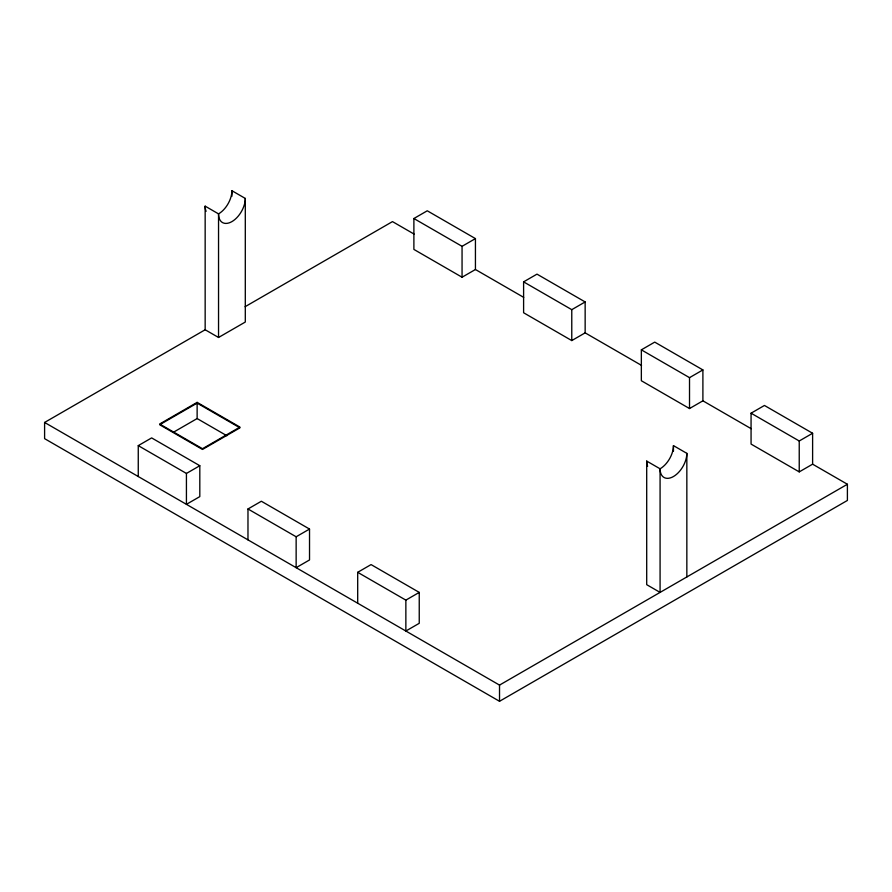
<?xml version="1.0" encoding="UTF-8"?>
<svg xmlns="http://www.w3.org/2000/svg" width="892" height="892" viewBox="0 0 892 892"><rect width="100%" height="100%" fill="white"/><g stroke="black" fill="none" stroke-linecap="round" stroke-linejoin="round"><path stroke-width="1.34" d="M812.612 464.175L812.612 433.267L764.444 405.459L751.064 413.186L751.064 444.082L799.232 471.89L812.612 464.175L847.4 484.256L847.4 500.445L499.52 701.29L44.6 438.652L44.6 422.451L205.16 329.761L218.54 337.477L245.3 322.034L245.3 198.437L231.92 190.71A18.922 10.927 -60 0 1 218.54 213.879L218.54 337.477M245.099 306.703L392.48 221.606L414.078 234.072M475.436 269.507L462.056 277.222L413.888 249.414L413.888 218.518L427.268 210.791L475.436 238.599L475.436 269.507L523.704 297.37M413.888 218.518L462.056 246.326L475.436 238.599M197.132 402.37L159.668 424.001L202.484 448.721L239.948 427.09L197.132 402.37L197.132 418.56L226.869 435.731M138.26 445.632L151.64 437.905L199.808 465.713L199.808 496.61L186.428 504.337L186.428 473.44L138.26 445.632L138.26 476.529M173.717 432.085L197.132 418.56M186.428 473.44L199.808 465.713M585.152 332.85L571.772 340.577L523.604 312.757L523.604 281.861L536.984 274.134L585.152 301.942L585.152 332.85L641.538 365.397M523.604 281.861L571.772 309.669L585.152 301.942M247.976 508.975L261.356 501.248L309.524 529.056L309.524 559.953L296.144 567.68L296.144 536.783L247.976 508.975L247.976 539.872M296.144 536.783L309.524 529.056M702.896 400.82L689.516 408.547L641.348 380.739L641.348 349.842L654.728 342.115L702.896 369.924L702.896 400.82L751.164 428.695M641.348 349.842L689.516 377.65L702.896 369.924M357.692 572.318L371.072 564.591L419.24 592.399L419.24 623.307L405.86 631.023L405.86 600.126L357.692 572.318L357.692 603.215M405.86 600.126L419.24 592.399M751.064 413.186L799.232 440.994L812.612 433.267M44.6 422.451L499.52 685.101L847.4 484.256M686.84 453.348A18.922 10.927 -60 0 1 673.46 476.529A18.922 10.927 -60 0 1 660.08 468.802L646.7 461.075L646.7 584.673L660.08 592.399L660.08 468.802A18.922 10.927 -60 0 0 673.46 445.632L686.84 453.348L686.84 576.957M205.16 329.761L205.16 206.152L218.54 213.879A18.922 10.927 -60 0 0 231.92 221.606A18.922 10.927 -60 0 0 245.3 198.437M799.232 440.994L799.232 471.89M689.516 377.65L689.516 408.547M673.46 445.632L673.46 451.185M571.772 309.669L571.772 340.577M499.52 685.101L499.52 701.29M462.056 246.326L462.056 277.222M231.92 190.71L231.92 196.262M206.097 211.304A18.922 10.927 -60 0 1 205.16 206.152M647.637 466.226A18.922 10.927 -60 0 1 646.7 461.075M197.132 403.117L159.668 424.737L202.484 449.457L239.948 427.837L197.132 403.117"/></g></svg>
